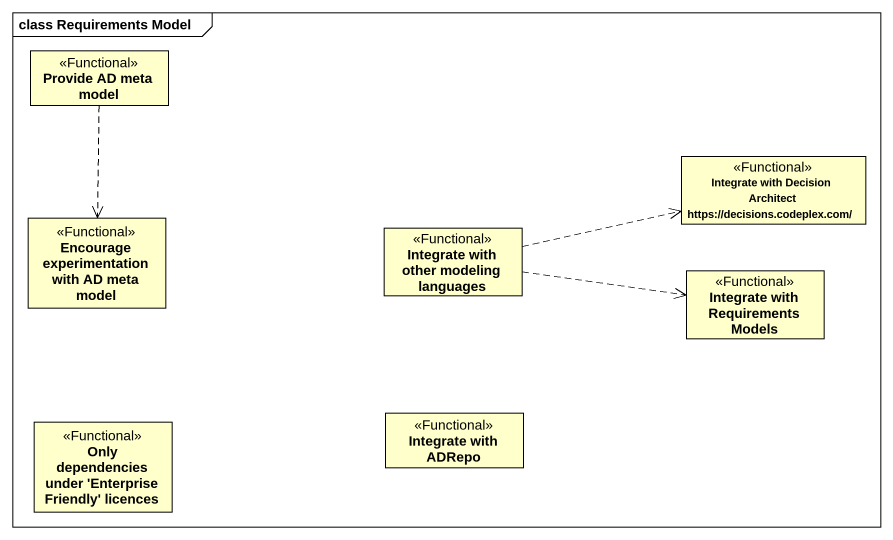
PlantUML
@startuml
mainframe class Requirements Model
hide circle
hide empty members
class "Provide AD meta model" as Provide_AD_meta_model <<Functional>>
class "Integrate with Decision Architect https://decisions.codeplex.com/" as Integrate_with_Decision <<Functional>>
class "Encourage experimentation with AD meta model" as Encourage_experimentation <<Functional>>
class "Integrate with other modeling languages" as Integrate_with_other <<Functional>>
class "Integrate with Requirements Models" as Integrate_with_Requirements <<Functional>>
class "Only dependencies under 'Enterprise Friendly' licences" as Only_dependencies_under <<Functional>>
class "Integrate with ADRepo" as Integrate_with_ADRepo <<Functional>>
Provide_AD_meta_model ..> Encourage_experimentation
Integrate_with_other .right.> Integrate_with_Decision
Integrate_with_other .right.> Integrate_with_Requirements
@enduml
